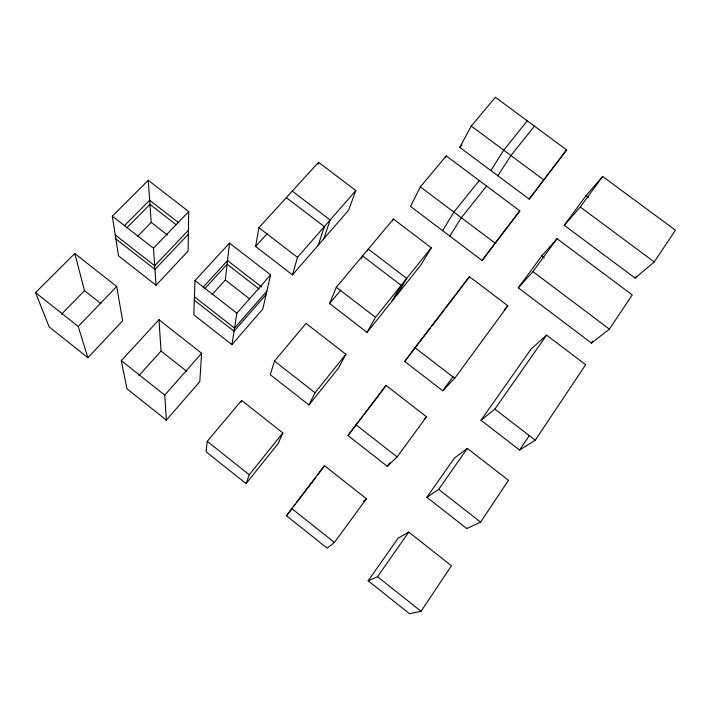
<?xml version="1.0" encoding="UTF-8"?>
<svg xmlns="http://www.w3.org/2000/svg" width="711" height="711" viewBox="0 0 711 711"><rect width="100%" height="100%" fill="white"/><g stroke="black" fill="none" stroke-linecap="round" stroke-linejoin="round"><path stroke-width="1.07" d="M188.717 211.576L188.122 251.09L156.029 285.235L118.524 255.871L112.311 216.144L148.27 180.318L188.717 211.576L153.478 248.228L156.029 285.235M194.992 280.578L193.819 314.822L231.91 344.648L262.768 309.089L270.615 274.881L229.493 243.1L194.992 280.578L236.861 313.213L231.91 344.648M201.604 353.26L199.791 381.638L166.356 420.157L126.967 388.801L121.297 360.646L158.962 319.728L201.604 353.26L164.739 395.12L166.356 420.157M212.127 294.567L225.307 279.983L229.493 243.1M207.256 441.371L206.066 451.761L246.095 483.622L278.17 443.504L282.854 432.892L241.58 400.382L207.256 441.371L249.277 474.779L246.095 483.622M255.596 246.459L258.92 227.707L318.537 162.304L355.838 190.566L348.568 210.252L292.461 274.89L255.596 246.459L267.283 233.528M241.127 402.39L241.58 400.382M317.968 164.383L318.537 162.304M292.461 274.89L297.474 257.346L355.838 190.566M274.482 361.09L270.287 374.697L308.974 404.986L338.569 367.978L345.875 354.282L306.032 323.407L274.482 361.09L315.026 392.765L308.974 404.986M318.226 245.206L324.305 226.649L286.329 197.64M323.843 238.745L330.135 219.975L292.283 191.108M329.602 303.535L336.33 287.226L393.423 219.041L431.284 247.739L420.788 265.159L367.027 332.393L329.602 303.535L340.818 290.079M361.286 258.777L362.148 256.849M367.4 251.019L368.28 249.063L406.719 278.383L397.094 294.789M392.481 220.997L393.423 219.041M420.352 186.877L410.531 206.439L482.129 260.51L519.848 210.9L446.286 155.913L420.352 186.877L495.123 243.153L519.848 210.9M445.264 157.86L446.286 155.913M459.768 147.355L471.277 126.06L495.371 97.283L566.64 149.888L529.188 199.124L459.768 147.355L461.892 144.804M367.027 332.393L375.488 317.337L431.284 247.739M391.717 301.508L401.137 285.342L362.574 255.88M442.624 230.675L453.858 212.1L479.258 180.558M449.779 236.079L461.341 217.726L486.608 186.06M490.892 170.56L503.726 150.163L527.322 120.861M497.833 175.741L510.969 155.54L534.45 126.123M421.045 611.3L451.458 565.743L408.772 532.104L398.116 538.183L368.165 580.789L409.536 613.717L421.045 611.3L377.541 576.728L368.165 580.789M480.583 522.114L508.489 480.307L467.34 448.419L454.471 458.026L426.867 497.291L466.78 528.557L480.583 522.114L438.678 489.372L426.867 497.291M535.259 440.207L585.651 364.716L546.617 335.139L531.09 349.03L481 420.281L519.572 450.027L535.259 440.207L494.838 409.118L481 420.281M609.398 329.149L632.248 294.923L557.042 238.7L541.702 255.996L518.31 287.839L591.463 343.093L609.398 329.149L532.93 271.602L518.31 287.839M654.244 261.959L675.45 230.195L602.652 176.47L586.042 195.614L564.267 225.271L635.136 278.125L654.244 261.959L580.265 207.017L564.267 225.271M519.572 450.027L529.464 435.319M591.463 343.093L592.698 341.253M635.136 278.125L636.354 276.312M377.541 576.728L408.772 532.104M438.678 489.372L467.34 448.419M494.838 409.118L546.617 335.139M286.453 515.751L324.474 465.687L366.441 498.758L334.419 542.449L327.14 548.137L286.453 515.751L292.461 507.912M317.835 474.806L324.474 465.687M397.12 456.906L426.52 416.788L386.037 385.406L347.963 435.514L387.255 466.283L397.12 456.906L355.9 424.707M454.738 378.288L507.876 305.783L469.438 276.65L414.957 347.697L404.728 361.464L442.722 390.766L454.738 378.288L414.957 347.697M532.93 271.602L557.042 238.7M580.265 207.017L602.652 176.47M387.255 466.283L389.824 462.781M442.722 390.766L453.12 376.608M377.559 396.88L386.037 385.406M457.289 292.914L469.438 276.65M482.129 260.51L495.123 243.153M529.188 199.124L566.64 149.888M293.794 506.17L295.127 504.428M296.469 502.686L315.835 477.428M347.963 435.514L362.77 416.202M364.112 414.442L376.901 397.76M404.728 361.464L418.877 343.013M420.228 341.253L430.333 328.073M431.684 326.313L444.482 309.614M445.833 307.854L456.613 293.794M249.277 474.779L282.854 432.892M315.026 392.765L345.875 354.282M266.118 294.478L234.017 331.237L194.316 300.211M266.909 291.057L234.514 328.1L194.441 296.789M236.861 313.213L270.615 274.881M138.832 375.675L161.068 351.065L158.962 319.728M203.257 287.128L227.511 260.537L261.657 286.995M204.75 288.755L227.093 264.225L259.186 289.093M504.241 309.747L507.876 305.783M87.897 357.704L122.648 320.741L116.684 286.489L74.771 253.534L35.55 292.612L49.139 326.856L87.897 357.704L78.228 326.473L35.55 292.612M188.379 234.203L154.936 269.433L115.875 238.905M188.433 230.266L154.687 265.745L115.253 234.941M78.228 326.473L116.684 286.489M61.448 314.262L84.529 290.657L74.771 253.534M137.534 236.425L151.221 222.419L148.27 180.318M126.718 227.938L149.959 204.421L176.15 224.729M124.434 225.68L149.666 200.226L178.959 222.916M424.165 419.143L426.52 416.788M363.303 501.522L366.441 498.758M586.042 195.614L588.699 197.578M471.277 126.06L543.675 179.839M541.702 255.996L544.333 257.969M258.92 227.707L297.474 257.346M336.33 287.226L375.488 317.337M151.221 222.419L167.529 235.092M225.307 279.983L249.703 298.94M112.311 216.144L153.478 248.228M84.529 290.657L100.989 303.65M161.068 351.065L186.886 371.444M121.297 360.646L164.739 395.12M291.67 508.472L334.419 542.449"/></g></svg>
